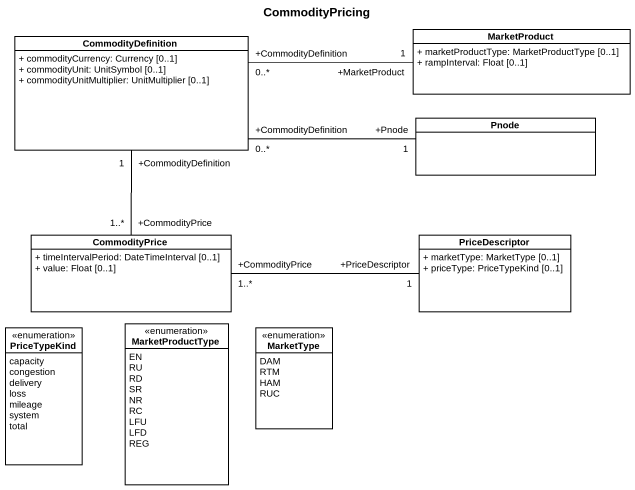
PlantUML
@startuml
title CommodityPricing
hide circle
hide empty members
skinparam classAttributeIconSize 0
class CommodityDefinition {
  + commodityCurrency: Currency [0..1]
  + commodityUnit: UnitSymbol [0..1]
  + commodityUnitMultiplier: UnitMultiplier [0..1]
}
class MarketProduct {
  + marketProductType: MarketProductType [0..1]
  + rampInterval: Float [0..1]
}
class Pnode
class CommodityPrice {
  + timeIntervalPeriod: DateTimeInterval [0..1]
  + value: Float [0..1]
}
class PriceDescriptor {
  + marketType: MarketType [0..1]
  + priceType: PriceTypeKind [0..1]
}
enum PriceTypeKind {
  capacity
  congestion
  delivery
  loss
  mileage
  system
  total
}
enum MarketProductType {
  EN
  RU
  RD
  SR
  NR
  RC
  LFU
  LFD
  REG
}
enum MarketType {
  DAM
  RTM
  HAM
  RUC
}
CommodityDefinition "+CommodityDefinition\n0..*" -right- "+MarketProduct\n1" MarketProduct
CommodityDefinition "+CommodityDefinition\n0..*" -right- "+Pnode\n1" Pnode
CommodityPrice "+CommodityPrice\n1..*" -up- "+CommodityDefinition\n1" CommodityDefinition
CommodityPrice "+CommodityPrice\n1..*" -right- "+PriceDescriptor\n1" PriceDescriptor
@enduml
